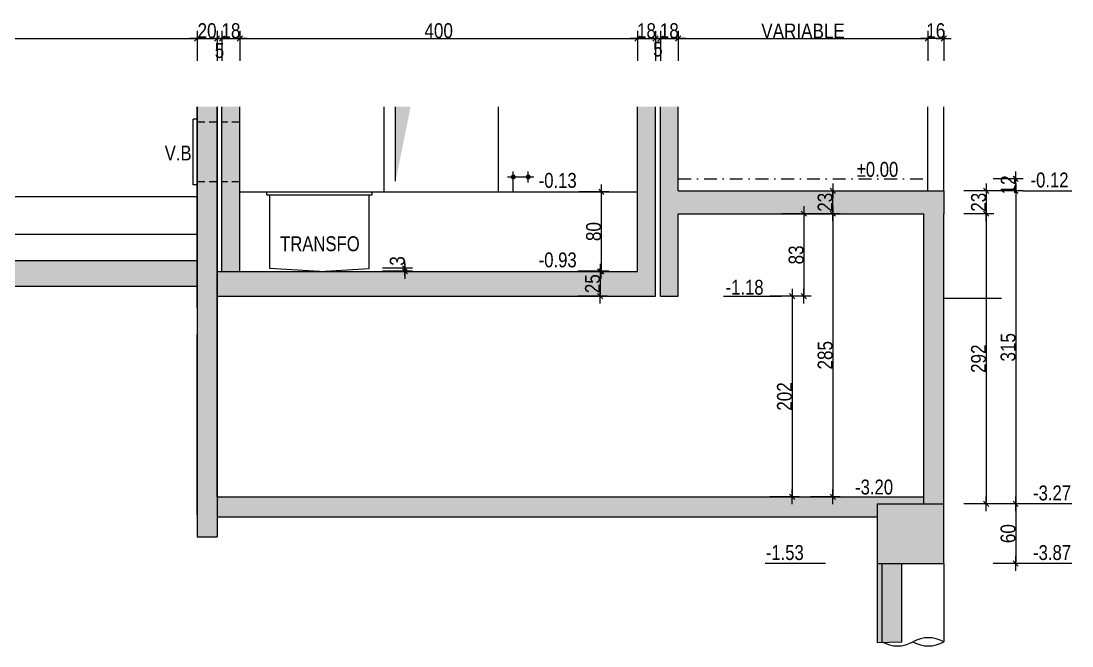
# Model space of a CAD drawing. Header units: centimetres. Extents: x 0 to 23018, y -29024 to -24812.
# Drawn here: x 20758 to 21816, y -27811 to -27182 of the extents above; entities that cross this region are included whole.
import ezdxf
from ezdxf.enums import TextEntityAlignment as Align

# ---------------------------------------------------------------- set-up
doc = ezdxf.new("R2010")
doc.units = ezdxf.units.CM
doc.header["$LTSCALE"] = 25.4
doc.header["$PDMODE"] = 1
doc.header["$PDSIZE"] = -2
doc.linetypes.add('CACHE', pattern=[9.525, 6.35, -3.175])
doc.linetypes.add('TIRETPTX2', pattern=[50.8, 25.4, -12.7, 0, -12.7])
for name, color, linetype in [('01_cote_gen', 4, 'Continuous'), ('01_linteaux', 2, 'Continuous'), ('01_poch_BN', 9, 'Continuous'), ('01_poch_murs', 253, 'Continuous'), ('01_resv', 32, 'Continuous'), ('01_texte', 230, 'Continuous'), ('AA_COTES', 2, 'Continuous')]:
    doc.layers.add(name, color=color, linetype=linetype)
doc.layers.add('01_murs_coup', color=5, linetype='Continuous', lineweight=60)
doc.styles.add('MATTE_TXT', font='arial.ttf')
doc.styles.add('STYLE2', font='ARIALN.TTF')
doc.dimstyles.new('JB50', dxfattribs={"dimscale": 0.1, "dimtxt": 150, "dimasz": 15, "dimexe": 0.1, "dimexo": 0.1, "dimgap": 0.09, "dimtad": 1, "dimdec": 1, "dimdsep": 46, "dimtxsty": 'STYLE2', "dimblk1": 'BOND_G', "dimblk2": 'BOND_D', "dimsah": 1, "dimcen": 1.5, "dimdle": 0.01, "dimse1": 1, "dimse2": 1, "dimclrd": 4, "dimclre": 2, "dimclrt": 6, "dimazin": 2, "dimtfac": 2.333333, "dimtdec": 1, "dimtix": 1, "dimtmove": 2, "dimatfit": 3, "dimldrblk": 'BOND_G', "dimfxl": 1, "dimtolj": 1, "dimtzin": 0, "dimarcsym": 0})

# ---------------------------------------------------------------- blocks, each defined once
blk = doc.blocks.new('BOND_G')
at = {"layer": 'AA_COTES', "color": 0}
for p, q in [((0, -5), (0, 15)), ((5, 0), (-5, 0)), ((1.77, 1.77), (-1.77, -1.77))]:
    blk.add_line(p, q, dxfattribs=at)
blk = doc.blocks.new('BOND_D')
at = {"layer": 'AA_COTES', "color": 0}
for p, q in [((5, 0), (-5, 0)), ((-1.77, -1.77), (1.77, 1.77)), ((0, 5), (0, -15))]:
    blk.add_line(p, q, dxfattribs=at)
blk = doc.blocks.new('*D226')
at = {"layer": '01_cote_gen', "color": 4, "lineweight": -2, "ltscale": 3, "transparency": 16777216}
blk.add_line((21342.2, -27355.3), (21342.2, -27432.3), dxfattribs=at)
at = {"layer": 'Defpoints', "color": 0, "ltscale": 3, "transparency": 16777216}
for p in [(21356.4, -27353.8), (21342.2, -27433.8), (21356.4, -27433.8)]:
    blk.add_point(p, dxfattribs=at)
at = {"layer": '01_cote_gen', "color": 4, "lineweight": -2, "ltscale": 3, "transparency": 16777216, "xscale": 1.5, "yscale": 1.5, "zscale": 1.5}
for name, p, rotation in [('BOND_G', (21342.2, -27353.8), 90), ('BOND_D', (21342.2, -27433.8), 270)]:
    blk.add_blockref(name, p, dxfattribs=dict(at, rotation=rotation))
at = {"layer": '01_cote_gen', "color": 6, "ltscale": 3, "transparency": 16777216, "insert": (21334.5, -27393.8), "char_height": 15, "attachment_point": 5, "rotation": 90, "style": 'STYLE2'}
blk.add_mtext('\\A1;80', dxfattribs=at)
blk = doc.blocks.new('*D227')
at = {"layer": '01_cote_gen', "color": 4, "lineweight": -2, "ltscale": 3, "transparency": 16777216}
blk.add_line((21341, -27435.3), (21341, -27457.3), dxfattribs=at)
at = {"layer": 'Defpoints', "color": 0, "ltscale": 3, "transparency": 16777216}
for p in [(21357.3, -27433.8), (21341, -27458.8), (21357.3, -27458.8)]:
    blk.add_point(p, dxfattribs=at)
at = {"layer": '01_cote_gen', "color": 4, "lineweight": -2, "ltscale": 3, "transparency": 16777216, "xscale": 1.5, "yscale": 1.5, "zscale": 1.5}
for name, p, rotation in [('BOND_G', (21341, -27433.8), 90), ('BOND_D', (21341, -27458.8), 270)]:
    blk.add_blockref(name, p, dxfattribs=dict(at, rotation=rotation))
at = {"layer": '01_cote_gen', "color": 6, "ltscale": 3, "transparency": 16777216, "insert": (21333.4, -27446.3), "char_height": 15, "attachment_point": 5, "rotation": 90, "style": 'STYLE2'}
blk.add_mtext('\\A1;25', dxfattribs=at)
blk = doc.blocks.new('*D198')
at = {"layer": '01_cote_gen', "color": 4, "lineweight": -2, "ltscale": 3, "transparency": 16777216}
blk.add_line((21534.1, -27460.3), (21534.1, -27659.3), dxfattribs=at)
at = {"layer": 'Defpoints', "color": 0, "ltscale": 3, "transparency": 16777216}
for p in [(21556.9, -27458.8), (21534.1, -27660.8), (21811.6, -27660.8)]:
    blk.add_point(p, dxfattribs=at)
at = {"layer": '01_cote_gen', "color": 4, "lineweight": -2, "ltscale": 3, "transparency": 16777216, "xscale": 1.5, "yscale": 1.5, "zscale": 1.5}
for name, p, rotation in [('BOND_G', (21534.1, -27458.8), 90), ('BOND_D', (21534.1, -27660.8), 270)]:
    blk.add_blockref(name, p, dxfattribs=dict(at, rotation=rotation))
at = {"layer": '01_cote_gen', "color": 6, "ltscale": 3, "transparency": 16777216, "insert": (21526.5, -27559.8), "char_height": 15, "attachment_point": 5, "rotation": 90, "style": 'STYLE2'}
blk.add_mtext('\\A1;202', dxfattribs=at)
blk = doc.blocks.new('*D228')
at = {"layer": '01_resv', "color": 4, "lineweight": -2, "ltscale": 3, "transparency": 16777216}
for p, q in [((21144.7, -27429.3), (21144.7, -27427.8)), ((21144.7, -27433.8), (21144.7, -27430.8)), ((21144.7, -27435.3), (21144.7, -27436.8))]:
    blk.add_line(p, q, dxfattribs=at)
at = {"layer": 'Defpoints', "color": 0, "ltscale": 3, "transparency": 16777216}
for p in [(21108.6, -27430.8), (21144.7, -27430.8), (21058.6, -27433.8)]:
    blk.add_point(p, dxfattribs=at)
at = {"layer": '01_resv', "color": 4, "lineweight": -2, "ltscale": 3, "transparency": 16777216, "xscale": 1.5, "yscale": 1.5, "zscale": 1.5}
for name, p, rotation in [('BOND_D', (21144.7, -27430.8), 270), ('BOND_G', (21144.7, -27433.8), 90)]:
    blk.add_blockref(name, p, dxfattribs=dict(at, rotation=rotation))
at = {"layer": '01_resv', "color": 6, "ltscale": 3, "transparency": 16777216, "insert": (21137, -27423.4), "char_height": 15, "attachment_point": 5, "rotation": 90, "style": 'STYLE2'}
blk.add_mtext('\\A1;3', dxfattribs=at)
blk = doc.blocks.new('*D229')
at = {"color": 4, "lineweight": -2, "transparency": 16777216}
blk.add_line((20390.1, -27199.4), (20934.1, -27199.4), dxfattribs=at)
at = {"layer": 'Defpoints', "color": 0, "transparency": 16777216}
for p in [(20935.6, -27199.4), (20388.6, -27268.1), (20935.6, -27268.1)]:
    blk.add_point(p, dxfattribs=at)
at = {"color": 4, "lineweight": -2, "transparency": 16777216, "xscale": 1.5, "yscale": 1.5, "zscale": 1.5, "rotation": 180}
blk.add_blockref('BOND_G', (20388.6, -27199.4), dxfattribs=at)
at = {"color": 4, "lineweight": -2, "transparency": 16777216, "xscale": 1.5, "yscale": 1.5, "zscale": 1.5}
blk.add_blockref('BOND_D', (20935.6, -27199.4), dxfattribs=at)
at = {"color": 6, "transparency": 16777216, "insert": (20662.1, -27191.8), "char_height": 15, "attachment_point": 5, "style": 'STYLE2'}
blk.add_mtext('\\A1;547', dxfattribs=at)
blk = doc.blocks.new('*D230')
at = {"color": 4, "lineweight": -2, "transparency": 16777216}
blk.add_line((20937.1, -27199.4), (20954.1, -27199.4), dxfattribs=at)
at = {"layer": 'Defpoints', "color": 0, "transparency": 16777216}
for p in [(20955.6, -27199.4), (20935.6, -27268.1), (20955.6, -27268.1)]:
    blk.add_point(p, dxfattribs=at)
at = {"color": 4, "lineweight": -2, "transparency": 16777216, "xscale": 1.5, "yscale": 1.5, "zscale": 1.5, "rotation": 180}
blk.add_blockref('BOND_G', (20935.6, -27199.4), dxfattribs=at)
at = {"color": 4, "lineweight": -2, "transparency": 16777216, "xscale": 1.5, "yscale": 1.5, "zscale": 1.5}
blk.add_blockref('BOND_D', (20955.6, -27199.4), dxfattribs=at)
at = {"color": 6, "transparency": 16777216, "insert": (20945.6, -27191.7), "char_height": 15, "attachment_point": 5, "style": 'STYLE2'}
blk.add_mtext('\\A1;20', dxfattribs=at)
blk = doc.blocks.new('*D231')
at = {"color": 4, "lineweight": -2, "transparency": 16777216}
blk.add_line((20957.1, -27199.4), (20959.1, -27199.4), dxfattribs=at)
at = {"layer": 'Defpoints', "color": 0, "transparency": 16777216}
for p in [(20960.6, -27199.4), (20955.6, -27268.1), (20960.6, -27268.1)]:
    blk.add_point(p, dxfattribs=at)
at = {"color": 4, "lineweight": -2, "transparency": 16777216, "xscale": 1.5, "yscale": 1.5, "zscale": 1.5, "rotation": 180}
blk.add_blockref('BOND_G', (20955.6, -27199.4), dxfattribs=at)
at = {"color": 4, "lineweight": -2, "transparency": 16777216, "xscale": 1.5, "yscale": 1.5, "zscale": 1.5}
blk.add_blockref('BOND_D', (20960.6, -27199.4), dxfattribs=at)
at = {"color": 6, "transparency": 16777216, "insert": (20958.1, -27211.7), "char_height": 15, "attachment_point": 5, "style": 'STYLE2'}
blk.add_mtext('\\A1;5', dxfattribs=at)
blk = doc.blocks.new('*D232')
at = {"color": 4, "lineweight": -2, "transparency": 16777216}
blk.add_line((20962.1, -27199.4), (20977.1, -27199.4), dxfattribs=at)
at = {"layer": 'Defpoints', "color": 0, "transparency": 16777216}
for p in [(20978.6, -27199.4), (20960.6, -27268.1), (20978.6, -27268.1)]:
    blk.add_point(p, dxfattribs=at)
at = {"color": 4, "lineweight": -2, "transparency": 16777216, "xscale": 1.5, "yscale": 1.5, "zscale": 1.5, "rotation": 180}
blk.add_blockref('BOND_G', (20960.6, -27199.4), dxfattribs=at)
at = {"color": 4, "lineweight": -2, "transparency": 16777216, "xscale": 1.5, "yscale": 1.5, "zscale": 1.5}
blk.add_blockref('BOND_D', (20978.6, -27199.4), dxfattribs=at)
at = {"color": 6, "transparency": 16777216, "insert": (20969.6, -27191.7), "char_height": 15, "attachment_point": 5, "style": 'STYLE2'}
blk.add_mtext('\\A1;18', dxfattribs=at)
blk = doc.blocks.new('*D233')
at = {"color": 4, "lineweight": -2, "transparency": 16777216}
blk.add_line((20980.1, -27199.4), (21377.1, -27199.4), dxfattribs=at)
at = {"layer": 'Defpoints', "color": 0, "transparency": 16777216}
for p in [(21378.6, -27199.4), (20978.6, -27268.1), (21378.6, -27268.1)]:
    blk.add_point(p, dxfattribs=at)
at = {"color": 4, "lineweight": -2, "transparency": 16777216, "xscale": 1.5, "yscale": 1.5, "zscale": 1.5, "rotation": 180}
blk.add_blockref('BOND_G', (20978.6, -27199.4), dxfattribs=at)
at = {"color": 4, "lineweight": -2, "transparency": 16777216, "xscale": 1.5, "yscale": 1.5, "zscale": 1.5}
blk.add_blockref('BOND_D', (21378.6, -27199.4), dxfattribs=at)
at = {"color": 6, "transparency": 16777216, "insert": (21178.6, -27191.7), "char_height": 15, "attachment_point": 5, "style": 'STYLE2'}
blk.add_mtext('\\A1;400', dxfattribs=at)
blk = doc.blocks.new('*D234')
at = {"color": 4, "lineweight": -2, "transparency": 16777216}
blk.add_line((21380.1, -27199.4), (21395.1, -27199.4), dxfattribs=at)
at = {"layer": 'Defpoints', "color": 0, "transparency": 16777216}
for p in [(21396.6, -27199.4), (21378.6, -27268.1), (21396.6, -27268.1)]:
    blk.add_point(p, dxfattribs=at)
at = {"color": 4, "lineweight": -2, "transparency": 16777216, "xscale": 1.5, "yscale": 1.5, "zscale": 1.5, "rotation": 180}
blk.add_blockref('BOND_G', (21378.6, -27199.4), dxfattribs=at)
at = {"color": 4, "lineweight": -2, "transparency": 16777216, "xscale": 1.5, "yscale": 1.5, "zscale": 1.5}
blk.add_blockref('BOND_D', (21396.6, -27199.4), dxfattribs=at)
at = {"color": 6, "transparency": 16777216, "insert": (21387.6, -27191.7), "char_height": 15, "attachment_point": 5, "style": 'STYLE2'}
blk.add_mtext('\\A1;18', dxfattribs=at)
blk = doc.blocks.new('*D235')
at = {"color": 4, "lineweight": -2, "transparency": 16777216}
blk.add_line((21398.1, -27199.4), (21400.1, -27199.4), dxfattribs=at)
at = {"layer": 'Defpoints', "color": 0, "transparency": 16777216}
for p in [(21401.6, -27199.4), (21396.6, -27268.1), (21401.6, -27268.1)]:
    blk.add_point(p, dxfattribs=at)
at = {"color": 4, "lineweight": -2, "transparency": 16777216, "xscale": 1.5, "yscale": 1.5, "zscale": 1.5, "rotation": 180}
blk.add_blockref('BOND_G', (21396.6, -27199.4), dxfattribs=at)
at = {"color": 4, "lineweight": -2, "transparency": 16777216, "xscale": 1.5, "yscale": 1.5, "zscale": 1.5}
blk.add_blockref('BOND_D', (21401.6, -27199.4), dxfattribs=at)
at = {"color": 6, "transparency": 16777216, "insert": (21399.1, -27210.2), "char_height": 15, "attachment_point": 5, "style": 'STYLE2'}
blk.add_mtext('\\A1;5', dxfattribs=at)
blk = doc.blocks.new('*D236')
at = {"color": 4, "lineweight": -2, "transparency": 16777216}
blk.add_line((21403.1, -27199.4), (21418.1, -27199.4), dxfattribs=at)
at = {"layer": 'Defpoints', "color": 0, "transparency": 16777216}
for p in [(21419.6, -27199.4), (21401.6, -27268.1), (21419.6, -27375.8)]:
    blk.add_point(p, dxfattribs=at)
at = {"color": 4, "lineweight": -2, "transparency": 16777216, "xscale": 1.5, "yscale": 1.5, "zscale": 1.5, "rotation": 180}
blk.add_blockref('BOND_G', (21401.6, -27199.4), dxfattribs=at)
at = {"color": 4, "lineweight": -2, "transparency": 16777216, "xscale": 1.5, "yscale": 1.5, "zscale": 1.5}
blk.add_blockref('BOND_D', (21419.6, -27199.4), dxfattribs=at)
at = {"color": 6, "transparency": 16777216, "insert": (21410.6, -27191.7), "char_height": 15, "attachment_point": 5, "style": 'STYLE2'}
blk.add_mtext('\\A1;18', dxfattribs=at)
blk = doc.blocks.new('*D237')
at = {"color": 4, "lineweight": -2, "transparency": 16777216}
blk.add_line((21421.1, -27199.4), (21669.1, -27199.4), dxfattribs=at)
at = {"layer": 'Defpoints', "color": 0, "transparency": 16777216}
for p in [(21670.6, -27199.4), (21419.6, -27206.9), (21670.6, -27268.1)]:
    blk.add_point(p, dxfattribs=at)
at = {"color": 4, "lineweight": -2, "transparency": 16777216, "xscale": 1.5, "yscale": 1.5, "zscale": 1.5, "rotation": 180}
blk.add_blockref('BOND_G', (21419.6, -27199.4), dxfattribs=at)
at = {"color": 4, "lineweight": -2, "transparency": 16777216, "xscale": 1.5, "yscale": 1.5, "zscale": 1.5}
blk.add_blockref('BOND_D', (21670.6, -27199.4), dxfattribs=at)
at = {"color": 6, "transparency": 16777216, "insert": (21545.1, -27191.9), "char_height": 15, "attachment_point": 5, "style": 'STYLE2'}
blk.add_mtext('\\A1;VARIABLE', dxfattribs=at)
blk = doc.blocks.new('*D238')
at = {"color": 4, "lineweight": -2, "transparency": 16777216}
for p, q in [((21669.1, -27199.4), (21667.6, -27199.4)), ((21686.6, -27199.4), (21670.6, -27199.4)), ((21688.1, -27199.4), (21689.6, -27199.4))]:
    blk.add_line(p, q, dxfattribs=at)
at = {"layer": 'Defpoints', "color": 0, "transparency": 16777216}
for p in [(21670.6, -27199.4), (21670.6, -27206.9), (21686.6, -27268.1)]:
    blk.add_point(p, dxfattribs=at)
at = {"color": 4, "lineweight": -2, "transparency": 16777216, "xscale": 1.5, "yscale": 1.5, "zscale": 1.5}
blk.add_blockref('BOND_D', (21670.6, -27199.4), dxfattribs=at)
at = {"color": 4, "lineweight": -2, "transparency": 16777216, "xscale": 1.5, "yscale": 1.5, "zscale": 1.5, "rotation": 180}
blk.add_blockref('BOND_G', (21686.6, -27199.4), dxfattribs=at)
at = {"color": 6, "transparency": 16777216, "insert": (21678.6, -27191.7), "char_height": 15, "attachment_point": 5, "style": 'STYLE2'}
blk.add_mtext('\\A1;16', dxfattribs=at)
blk = doc.blocks.new('*D239')
at = {"color": 4, "lineweight": -2, "transparency": 16777216}
blk.add_line((21575.1, -27374.3), (21575.1, -27354.3), dxfattribs=at)
at = {"layer": 'Defpoints', "color": 0, "transparency": 16777216}
for p in [(21575.1, -27352.8), (21597.6, -27352.8), (21597.6, -27375.8)]:
    blk.add_point(p, dxfattribs=at)
at = {"color": 4, "lineweight": -2, "transparency": 16777216, "xscale": 1.5, "yscale": 1.5, "zscale": 1.5}
for name, p, rotation in [('BOND_D', (21575.1, -27352.8), 90), ('BOND_G', (21575.1, -27375.8), 270)]:
    blk.add_blockref(name, p, dxfattribs=dict(at, rotation=rotation))
at = {"color": 6, "transparency": 16777216, "insert": (21567.4, -27364.3), "char_height": 15, "attachment_point": 5, "rotation": 90, "style": 'STYLE2'}
blk.add_mtext('\\A1;23', dxfattribs=at)
blk = doc.blocks.new('*D205')
at = {"color": 4, "lineweight": -2, "transparency": 16777216}
blk.add_line((21759, -27354.3), (21759, -27666.3), dxfattribs=at)
at = {"layer": 'Defpoints', "color": 0, "transparency": 16777216}
for p in [(21672.9, -27352.8), (21665.1, -27667.8), (21759, -27667.8)]:
    blk.add_point(p, dxfattribs=at)
at = {"color": 4, "lineweight": -2, "transparency": 16777216, "xscale": 1.5, "yscale": 1.5, "zscale": 1.5}
for name, p, rotation in [('BOND_G', (21759, -27352.8), 90), ('BOND_D', (21759, -27667.8), 270)]:
    blk.add_blockref(name, p, dxfattribs=dict(at, rotation=rotation))
at = {"color": 6, "transparency": 16777216, "insert": (21751.4, -27510.3), "char_height": 15, "attachment_point": 5, "rotation": 90, "style": 'STYLE2'}
blk.add_mtext('\\A1;315', dxfattribs=at)
blk = doc.blocks.new('*D206')
at = {"color": 4, "lineweight": -2, "transparency": 16777216}
blk.add_line((21729.4, -27354.3), (21729.4, -27374.3), dxfattribs=at)
at = {"layer": 'Defpoints', "color": 0, "transparency": 16777216}
for p in [(21659.8, -27352.8), (21654.1, -27375.8), (21729.4, -27375.8)]:
    blk.add_point(p, dxfattribs=at)
at = {"color": 4, "lineweight": -2, "transparency": 16777216, "xscale": 1.5, "yscale": 1.5, "zscale": 1.5}
for name, p, rotation in [('BOND_G', (21729.4, -27352.8), 90), ('BOND_D', (21729.4, -27375.8), 270)]:
    blk.add_blockref(name, p, dxfattribs=dict(at, rotation=rotation))
at = {"color": 6, "transparency": 16777216, "insert": (21721.7, -27364.3), "char_height": 15, "attachment_point": 5, "rotation": 90, "style": 'STYLE2'}
blk.add_mtext('\\A1;23', dxfattribs=at)
blk = doc.blocks.new('*D246')
at = {"color": 4, "lineweight": -2, "transparency": 16777216}
blk.add_line((21729.4, -27377.3), (21729.4, -27666.3), dxfattribs=at)
at = {"layer": 'Defpoints', "color": 0, "transparency": 16777216}
for p in [(21706.9, -27375.8), (21678.6, -27667.8), (21729.4, -27667.8)]:
    blk.add_point(p, dxfattribs=at)
at = {"color": 4, "lineweight": -2, "transparency": 16777216, "xscale": 1.5, "yscale": 1.5, "zscale": 1.5}
for name, p, rotation in [('BOND_G', (21729.4, -27375.8), 90), ('BOND_D', (21729.4, -27667.8), 270)]:
    blk.add_blockref(name, p, dxfattribs=dict(at, rotation=rotation))
at = {"color": 6, "transparency": 16777216, "insert": (21721.7, -27521.8), "char_height": 15, "attachment_point": 5, "rotation": 90, "style": 'STYLE2'}
blk.add_mtext('\\A1;292', dxfattribs=at)
blk = doc.blocks.new('*D247')
at = {"color": 4, "lineweight": -2, "transparency": 16777216}
blk.add_line((21759, -27669.3), (21759, -27726.3), dxfattribs=at)
at = {"layer": 'Defpoints', "color": 0, "transparency": 16777216}
for p in [(21686.6, -27667.8), (21686.6, -27727.8), (21759, -27727.8)]:
    blk.add_point(p, dxfattribs=at)
at = {"color": 4, "lineweight": -2, "transparency": 16777216, "xscale": 1.5, "yscale": 1.5, "zscale": 1.5}
for name, p, rotation in [('BOND_G', (21759, -27667.8), 90), ('BOND_D', (21759, -27727.8), 270)]:
    blk.add_blockref(name, p, dxfattribs=dict(at, rotation=rotation))
at = {"color": 6, "transparency": 16777216, "insert": (21751.4, -27697.8), "char_height": 15, "attachment_point": 5, "rotation": 90, "style": 'STYLE2'}
blk.add_mtext('\\A1;60', dxfattribs=at)
blk = doc.blocks.new('*D248')
at = {"color": 4, "lineweight": -2, "transparency": 16777216}
for p, q in [((21759, -27339.3), (21759, -27337.8)), ((21759, -27352.8), (21759, -27340.8)), ((21759, -27354.3), (21759, -27355.8))]:
    blk.add_line(p, q, dxfattribs=at)
at = {"layer": 'Defpoints', "color": 0, "transparency": 16777216}
for p in [(21670.6, -27340.8), (21759, -27340.8), (21670.6, -27352.8)]:
    blk.add_point(p, dxfattribs=at)
at = {"color": 4, "lineweight": -2, "transparency": 16777216, "xscale": 1.5, "yscale": 1.5, "zscale": 1.5}
for name, p, rotation in [('BOND_D', (21759, -27340.8), 270), ('BOND_G', (21759, -27352.8), 90)]:
    blk.add_blockref(name, p, dxfattribs=dict(at, rotation=rotation))
at = {"color": 6, "transparency": 16777216, "insert": (21751.5, -27346.8), "char_height": 15, "attachment_point": 5, "rotation": 90, "style": 'STYLE2'}
blk.add_mtext('\\A1;12', dxfattribs=at)
blk = doc.blocks.new('*D249')
at = {"color": 4, "lineweight": -2, "transparency": 16777216}
blk.add_line((21575.1, -27377.3), (21575.1, -27659.3), dxfattribs=at)
at = {"layer": 'Defpoints', "color": 0, "transparency": 16777216}
for p in [(21543.1, -27375.8), (21575.1, -27660.8), (21577.2, -27660.8)]:
    blk.add_point(p, dxfattribs=at)
at = {"color": 4, "lineweight": -2, "transparency": 16777216, "xscale": 1.5, "yscale": 1.5, "zscale": 1.5}
for name, p, rotation in [('BOND_G', (21575.1, -27375.8), 90), ('BOND_D', (21575.1, -27660.8), 270)]:
    blk.add_blockref(name, p, dxfattribs=dict(at, rotation=rotation))
at = {"color": 6, "transparency": 16777216, "insert": (21567.4, -27518.3), "char_height": 15, "attachment_point": 5, "rotation": 90, "style": 'STYLE2'}
blk.add_mtext('\\A1;285', dxfattribs=at)
blk = doc.blocks.new('*D250')
at = {"color": 4, "lineweight": -2, "transparency": 16777216}
blk.add_line((21545.8, -27377.3), (21545.8, -27457.3), dxfattribs=at)
at = {"layer": 'Defpoints', "color": 0, "transparency": 16777216}
for p in [(21505.9, -27375.8), (21482.6, -27458.8), (21545.8, -27458.8)]:
    blk.add_point(p, dxfattribs=at)
at = {"color": 4, "lineweight": -2, "transparency": 16777216, "xscale": 1.5, "yscale": 1.5, "zscale": 1.5}
for name, p, rotation in [('BOND_G', (21545.8, -27375.8), 90), ('BOND_D', (21545.8, -27458.8), 270)]:
    blk.add_blockref(name, p, dxfattribs=dict(at, rotation=rotation))
at = {"color": 6, "transparency": 16777216, "insert": (21538.2, -27417.3), "char_height": 15, "attachment_point": 5, "rotation": 90, "style": 'STYLE2'}
blk.add_mtext('\\A1;83', dxfattribs=at)

msp = doc.modelspace()

# ---------------------------------------------------------------- hatches: boundary and pattern name
at = {"layer": '01_poch_BN'}
h = msp.add_hatch(color=256, dxfattribs=at)
h.dxf.hatch_style = 1
h.paths.add_polyline_path([(20935.62, -27422.83), (20388.62, -27422.83), (20388.62, -27448.83), (20935.62, -27448.83)])
h.paths.add_polyline_path([(20978.62, -27268.1), (20960.62, -27268.1), (20960.62, -27433.83), (20978.62, -27433.83)])
h.paths.add_polyline_path([(20576.44, -27448.97), (20576.44, -27422.36), (20545.21, -27422.36), (20545.21, -27448.97)], flags=9)
h = msp.add_hatch(color=256, dxfattribs=at)
h.dxf.hatch_style = 1
h.paths.add_polyline_path([(20955.62, -27268.1), (20935.62, -27268.1), (20935.62, -27470.49), (20935.62, -27700.87), (20955.62, -27700.87)])
h = msp.add_hatch(color=256, dxfattribs=at)
h.dxf.hatch_style = 1
h.paths.add_polyline_path([(21396.62, -27268.1), (21378.62, -27268.1), (21378.62, -27433.83), (20955.62, -27433.83), (20955.62, -27458.83), (21396.62, -27458.83)])
h.paths.add_polyline_path([(21419.62, -27375.83), (21666.62, -27375.83), (21666.62, -27667.83), (21686.62, -27667.83), (21686.62, -27375.83), (21686.62, -27352.83), (21419.62, -27352.83), (21419.62, -27268.1), (21401.62, -27268.1), (21401.62, -27458.83), (21419.62, -27458.83)])
h.paths.add_polyline_path([(21686.62, -27667.83), (21619.62, -27667.83), (21619.62, -27727.83), (21686.62, -27727.83)])
h.paths.add_polyline_path([(21644.62, -27727.83), (21619.62, -27727.83), (21619.62, -27807.28), (21644.62, -27806.71)])
h.paths.add_polyline_path([(21619.62, -27667.83), (21666.62, -27667.83), (21666.62, -27660.83), (20955.62, -27660.83), (20955.62, -27680.83), (21619.62, -27680.83)])
h.paths.add_polyline_path([(21582.97, -27377.47), (21582.97, -27350.86), (21551.74, -27350.86), (21551.74, -27377.47)], flags=25)

# ---------------------------------------------------------------- linework, layer by layer
at = {"layer": '01_linteaux', "linetype": 'Continuous'}
for p, q in [((21123.62, -27353.83), (21123.62, -27268.1)), ((21238.62, -27353.83), (21238.62, -27268.1)), ((21253.62, -27353.83), (21253.62, -27333.19)), ((21268.62, -27344.48), (21268.62, -27333.19)), ((21247.97, -27338.83), (21274.27, -27338.83)), ((20935.62, -27358.83), (20388.62, -27358.83)), ((20978.62, -27353.83), (21243.62, -27353.83)), ((21005.62, -27356.83), (21005.62, -27353.83)), ((21005.62, -27356.83), (21111.62, -27356.83)), ((21008.62, -27430.83), (21008.62, -27356.83)), ((21108.62, -27430.83), (21108.62, -27356.83)), ((21111.62, -27356.83), (21111.62, -27353.83)), ((21243.62, -27353.83), (21378.62, -27353.83)), ((20935.62, -27396.83), (20388.62, -27396.83)), ((21058.62, -27433.83), (21008.62, -27430.83)), ((21058.62, -27433.83), (21108.62, -27430.83)), ((21624.62, -27806.71), (21624.62, -27727.83)), ((21686.62, -27727.83), (21686.62, -27806.71))]:
    msp.add_line(p, q, dxfattribs=at)
at = {"layer": '01_linteaux', "linetype": 'CACHE', "ltscale": 0.05}
for p, q in [((20955.62, -27283.83), (20935.62, -27283.83)), ((20978.62, -27283.83), (20960.62, -27283.83)), ((20955.62, -27343.83), (20935.62, -27343.83)), ((20978.62, -27343.83), (20960.62, -27343.83))]:
    msp.add_line(p, q, dxfattribs=at)
at = {"layer": '01_linteaux', "linetype": 'TIRETPTX2', "ltscale": 0.02}
msp.add_line((21419.62, -27340.83), (21670.62, -27340.83), dxfattribs=at)
at = {"layer": '01_linteaux', "linetype": 'Continuous'}
for centre, start, end in [((21671.12, -27833.37), 59.82318, 120.17682), ((21640.12, -27780.06), 239.82318, 300.17682), ((21671.12, -27780.06), 239.82318, 300.17682)]:
    msp.add_arc(centre, 30.84, start, end, dxfattribs=at)
at = {"layer": '01_murs_coup', "linetype": 'Continuous', "lineweight": 5}
for p, q in [((20935.62, -27268.1), (20935.62, -27700.87)), ((20935.62, -27470.49), (20935.62, -27268.1)), ((20955.62, -27268.1), (20955.62, -27700.87)), ((20955.62, -27660.83), (20955.62, -27268.1)), ((20960.62, -27433.83), (20960.62, -27268.1)), ((20978.62, -27433.83), (20978.62, -27268.1)), ((21378.62, -27433.83), (21378.62, -27268.1)), ((21396.62, -27458.83), (21396.62, -27268.1)), ((21401.62, -27458.83), (21401.62, -27268.1)), ((21419.62, -27352.83), (21419.62, -27268.1)), ((21670.62, -27352.83), (21670.62, -27268.1)), ((21686.62, -27352.83), (21686.62, -27268.1)), ((21419.62, -27352.83), (21686.62, -27352.83)), ((21686.62, -27352.83), (21686.62, -27375.83)), ((21419.62, -27458.83), (21419.62, -27375.83)), ((21419.62, -27375.83), (21666.62, -27375.83)), ((21666.62, -27667.83), (21666.62, -27375.83)), ((21686.62, -27667.83), (21686.62, -27375.83)), ((20388.62, -27422.83), (20935.62, -27422.83)), ((20955.62, -27433.83), (21378.62, -27433.83)), ((20388.62, -27448.83), (20935.62, -27448.83)), ((20955.62, -27458.83), (21396.62, -27458.83)), ((21401.62, -27458.83), (21419.62, -27458.83)), ((21686.62, -27460.83), (21744.78, -27460.83)), ((20935.62, -27678.83), (20935.62, -27497.49)), ((20955.62, -27660.83), (21666.62, -27660.83)), ((21619.62, -27667.83), (21686.62, -27667.83)), ((21619.62, -27667.83), (21619.62, -27807.28)), ((21686.62, -27727.83), (21686.62, -27667.83)), ((20955.62, -27680.83), (21619.62, -27680.83)), ((21619.62, -27727.83), (21686.62, -27727.83)), ((21644.62, -27806.71), (21644.62, -27727.83))]:
    msp.add_line(p, q, dxfattribs=at)
at = {"layer": '01_poch_BN'}
for p, q in [((20935.62, -27700.87), (20955.62, -27700.87)), ((21619.62, -27807.28), (21644.62, -27806.71))]:
    msp.add_line(p, q, dxfattribs=at)
at = {"layer": '01_poch_murs', "ltscale": 3}
msp.add_line((21135.18, -27343.22), (21135.18, -27268.1), dxfattribs=at)
msp.add_solid([(21135.18, -27343.22), (21135.18, -27268.1), (21150.4, -27268.1)], dxfattribs=at)
at = {"layer": '01_resv', "ltscale": 3, "const_width": 2.5}
for points in [[(21252.37, -27338.83, 1), (21254.87, -27338.83, 1)], [(21267.37, -27338.83, 1), (21269.87, -27338.83, 1)]]:
    msp.add_lwpolyline(points, format="xyb", close=True, dxfattribs=at)
at = {"layer": '01_texte'}
for p, q in [((20931.62, -27346.83), (20931.62, -27280.83)), ((20935.62, -27280.83), (20931.62, -27280.83)), ((20935.62, -27346.83), (20931.62, -27346.83)), ((21766.52, -27352.83), (21815.35, -27352.83)), ((21465.17, -27458.83), (21523.33, -27458.83)), ((21815.63, -27667.83), (21766.52, -27667.83)), ((21567.6, -27727.83), (21506.99, -27727.83)), ((21815.63, -27727.83), (21766.52, -27727.83))]:
    msp.add_line(p, q, dxfattribs=at)

# ---------------------------------------------------------------- texts
at = {"layer": '01_texte', "style": 'MATTE_TXT', "width": 0.8}
for s, p in [('V.B', (20916.53, -27326.77)), ('%%P0.00', (21619.98, -27343.21)), ('-0.13', (21298.31, -27354.29)), ('-0.12', (21793.06, -27353.85)), ('TRANSFO', (21059.11, -27418.04)), ('-0.93', (21298.31, -27434.29)), ('-1.18', (21486.31, -27461.86)), ('-3.20', (21616.56, -27662.89)), ('-3.27', (21795.57, -27668.85)), ('-1.53', (21526.72, -27728.85)), ('-3.87', (21795.57, -27728.85))]:
    msp.add_text(s, height=15, dxfattribs=at).set_placement(p, align=Align.BOTTOM_CENTER)

# ---------------------------------------------------------------- dimensions: what is measured, and where the dimension line sits
for base, p1, p2, picture, middle in [((20935.62, -27199.4), (20388.62, -27268.1), (20935.62, -27268.1), '*D229', (20662.12, -27191.76)), ((20955.62, -27199.4), (20935.62, -27268.1), (20955.62, -27268.1), '*D230', (20945.62, -27191.73)), ((20978.62, -27199.4), (20960.62, -27268.1), (20978.62, -27268.1), '*D232', (20969.62, -27191.73)), ((21378.62, -27199.4), (20978.62, -27268.1), (21378.62, -27268.1), '*D233', (21178.62, -27191.73)), ((21396.62, -27199.4), (21378.62, -27268.1), (21396.62, -27268.1), '*D234', (21387.62, -27191.73)), ((21419.62, -27199.4), (21401.62, -27268.1), (21419.62, -27375.83), '*D236', (21410.62, -27191.73)), ((21670.62, -27199.4), (21686.62, -27268.1), (21670.62, -27206.9), '*D238', (21678.62, -27191.73))]:
    dim = msp.add_linear_dim(base=base, p1=p1, p2=p2, dimstyle='JB50')
    dim.commit()
    dim.dimension.update_dxf_attribs({"geometry": picture, "text_midpoint": middle})
dim = msp.add_linear_dim(base=(21670.62, -27199.4), p1=(21419.62, -27206.9), p2=(21670.62, -27268.1), text='VARIABLE', dimstyle='JB50')
dim.commit()
dim.dimension.update_dxf_attribs({"geometry": '*D237', "text_midpoint": (21545.12, -27191.89)})
for base, p1, p2, picture, middle in [((20960.62, -27199.4), (20955.62, -27268.1), (20960.62, -27268.1), '*D231', (20958.12, -27211.7)), ((21401.62, -27199.4), (21396.62, -27268.1), (21401.62, -27268.1), '*D235', (21399.12, -27210.16))]:
    dim = msp.add_linear_dim(base=base, p1=p1, p2=p2, dimstyle='JB50')
    dim.commit()
    dim.dimension.update_dxf_attribs({"geometry": picture, "text_midpoint": middle, "dimtype": 160})
for base, p1, p2, picture, middle in [((21759.02, -27340.83), (21670.62, -27352.83), (21670.62, -27340.83), '*D248', (21751.48, -27346.83)), ((21575.1, -27352.83), (21597.6, -27375.83), (21597.6, -27352.83), '*D239', (21567.44, -27364.33)), ((21729.37, -27375.83), (21659.8, -27352.83), (21654.1, -27375.83), '*D206', (21721.7, -27364.33)), ((21759.02, -27667.83), (21672.92, -27352.83), (21665.09, -27667.83), '*D205', (21751.35, -27510.33)), ((21545.83, -27458.83), (21505.92, -27375.83), (21482.61, -27458.83), '*D250', (21538.16, -27417.33)), ((21575.1, -27660.83), (21543.12, -27375.83), (21577.23, -27660.83), '*D249', (21567.44, -27518.33)), ((21729.37, -27667.83), (21706.87, -27375.83), (21678.62, -27667.83), '*D246', (21721.7, -27521.83)), ((21759.02, -27727.83), (21686.62, -27667.83), (21686.62, -27727.83), '*D247', (21751.35, -27697.83))]:
    dim = msp.add_linear_dim(base=base, p1=p1, p2=p2, angle=90, dimstyle='JB50')
    dim.commit()
    dim.dimension.update_dxf_attribs({"geometry": picture, "text_midpoint": middle})
at = {"layer": '01_cote_gen', "ltscale": 3}
for base, p1, p2, picture, middle in [((21342.18, -27433.83), (21356.38, -27353.83), (21356.38, -27433.83), '*D226', (21334.52, -27393.83)), ((21341.02, -27458.83), (21357.28, -27433.83), (21357.28, -27458.83), '*D227', (21333.36, -27446.33)), ((21534.12, -27660.83), (21556.92, -27458.83), (21811.56, -27660.83), '*D198', (21526.45, -27559.83))]:
    dim = msp.add_linear_dim(base=base, p1=p1, p2=p2, angle=90, dimstyle='JB50', dxfattribs=at)
    dim.commit()
    dim.dimension.update_dxf_attribs({"geometry": picture, "text_midpoint": middle})
at = {"layer": '01_resv', "ltscale": 3}
dim = msp.add_linear_dim(base=(21144.65, -27430.83), p1=(21058.62, -27433.83), p2=(21108.62, -27430.83), angle=90, dimstyle='JB50', dxfattribs=at)
dim.commit()
dim.dimension.update_dxf_attribs({"geometry": '*D228', "text_midpoint": (21136.98, -27423.36), "dimtype": 160})

doc.saveas('drawing.dxf')
